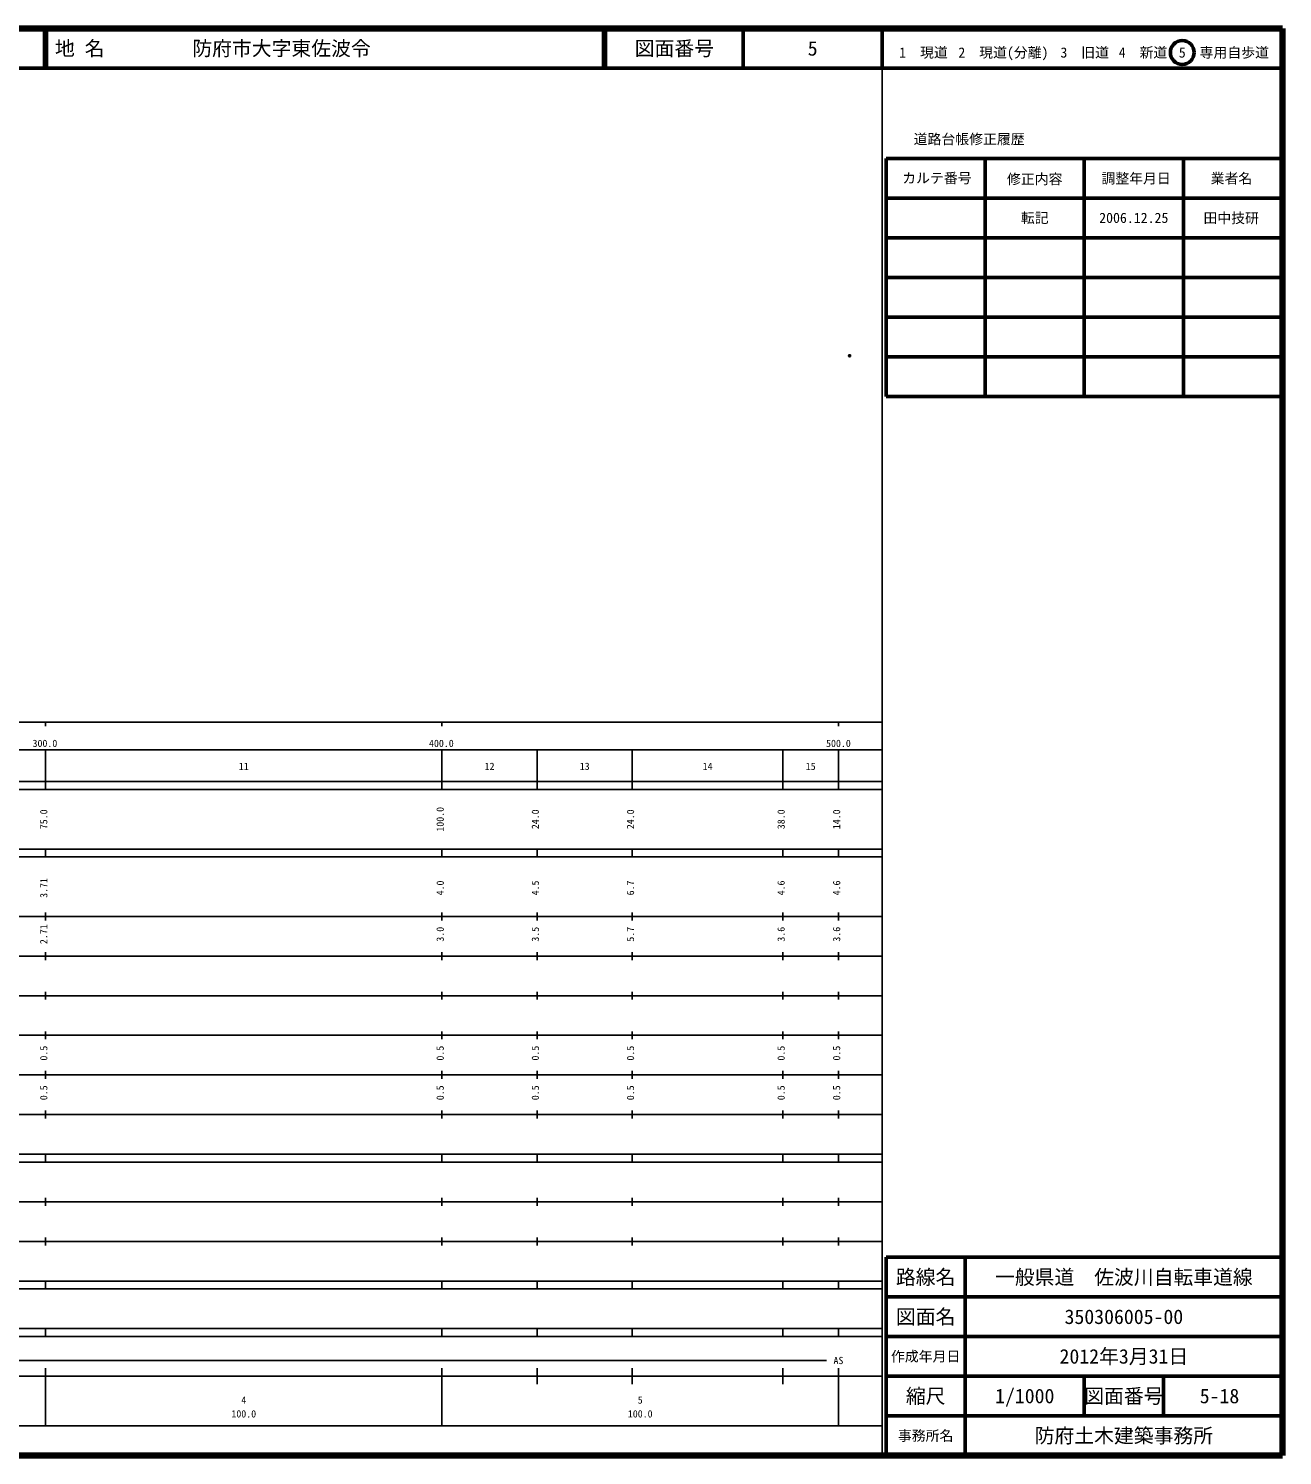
# Model space of a CAD drawing. Units: millimetres on the paper. Extents: x 40 to 680, y 20 to 380.
# Drawn here: x 363.7 to 680, y 20 to 380 of the extents above; entities that cross this region are included whole.
import ezdxf
from ezdxf.enums import TextEntityAlignment as Align

# ---------------------------------------------------------------- set-up
doc = ezdxf.new("R2010")
doc.units = ezdxf.units.MM
doc.header["$PDMODE"] = 32
doc.header["$PDSIZE"] = 0.5
doc.layers.add('M-OTRS', color=6, linetype='Continuous')
doc.layers.add('M-TTL-TXT', color=7, linetype='Continuous')
for name, color, linetype, lineweight in [('M-TTL', 2, 'Continuous', 140), ('M-TTL-BAND', 7, 'Continuous', 25), ('M-TTL-FRAM', 2, 'Continuous', 50), ('M-TTL-LINE', 7, 'Continuous', 50)]:
    doc.layers.add(name, color=color, linetype=linetype, lineweight=lineweight)
doc.styles.add('ＭＳ ゴシック', font='')
doc.styles.get('ＭＳ ゴシック').set_extended_font_data('MS Gothic')

msp = doc.modelspace()

# ---------------------------------------------------------------- linework, layer by layer
at = {"layer": 'M-OTRS'}
msp.add_point((570.825, 297.462), dxfattribs=at)
at = {"layer": 'M-TTL'}
for p, q in [((680, 380), (40, 380)), ((680, 20), (680, 380)), ((40, 20), (680, 20))]:
    msp.add_line(p, q, dxfattribs=at)
at = {"layer": 'M-TTL-BAND'}
for p, q in [((579, 20), (579, 370)), ((40, 205), (579, 205)), ((368, 205), (368, 204)), ((468, 205), (468, 204)), ((568, 205), (568, 204)), ((68, 198), (579, 198)), ((368, 188), (368, 198)), ((468, 188), (468, 198)), ((492, 188), (492, 198)), ((516, 188), (516, 198)), ((554, 188), (554, 198)), ((568, 188), (568, 198)), ((40, 190), (579, 190)), ((40, 188), (579, 188)), ((40, 173), (579, 173)), ((368, 171), (368, 173)), ((468, 171), (468, 173)), ((492, 171), (492, 173)), ((516, 171), (516, 173)), ((554, 171), (554, 173)), ((568, 171), (568, 173)), ((40, 171), (579, 171)), ((40, 156), (579, 156)), ((368, 155), (368, 157)), ((468, 155), (468, 157)), ((492, 155), (492, 157)), ((516, 155), (516, 157)), ((554, 155), (554, 157)), ((568, 155), (568, 157)), ((46, 146), (579, 146)), ((368, 145), (368, 147)), ((468, 145), (468, 147)), ((492, 145), (492, 147)), ((516, 145), (516, 147)), ((554, 145), (554, 147)), ((568, 145), (568, 147)), ((368, 135), (368, 137)), ((468, 135), (468, 137)), ((492, 135), (492, 137)), ((516, 135), (516, 137)), ((554, 135), (554, 137)), ((568, 135), (568, 137)), ((52, 136), (579, 136)), ((46, 126), (579, 126)), ((368, 125), (368, 127)), ((468, 125), (468, 127)), ((492, 125), (492, 127)), ((516, 125), (516, 127)), ((554, 125), (554, 127)), ((568, 125), (568, 127)), ((52, 116), (579, 116)), ((368, 115), (368, 117)), ((468, 115), (468, 117)), ((492, 115), (492, 117)), ((516, 115), (516, 117)), ((554, 115), (554, 117)), ((568, 115), (568, 117)), ((46, 106), (579, 106)), ((368, 105), (368, 107)), ((468, 105), (468, 107)), ((492, 105), (492, 107)), ((516, 105), (516, 107)), ((554, 105), (554, 107)), ((568, 105), (568, 107)), ((40, 96), (579, 96)), ((40, 94), (579, 94)), ((368, 94), (368, 96)), ((468, 94), (468, 96)), ((492, 94), (492, 96)), ((516, 94), (516, 96)), ((554, 94), (554, 96)), ((568, 94), (568, 96)), ((49, 84), (579, 84)), ((368, 83), (368, 85)), ((468, 83), (468, 85)), ((492, 83), (492, 85)), ((516, 83), (516, 85)), ((554, 83), (554, 85)), ((568, 83), (568, 85)), ((40, 74), (579, 74)), ((368, 73), (368, 75)), ((468, 73), (468, 75)), ((492, 73), (492, 75)), ((516, 73), (516, 75)), ((554, 73), (554, 75)), ((568, 73), (568, 75)), ((40, 64), (579, 64)), ((40, 62), (579, 62)), ((368, 62), (368, 64)), ((468, 62), (468, 64)), ((492, 62), (492, 64)), ((516, 62), (516, 64)), ((554, 62), (554, 64)), ((568, 62), (568, 64)), ((40, 52), (579, 52)), ((368, 50), (368, 52)), ((468, 50), (468, 52)), ((492, 50), (492, 52)), ((516, 50), (516, 52)), ((554, 50), (554, 52)), ((568, 50), (568, 52)), ((40, 50), (579, 50)), ((71, 44), (565, 44)), ((40, 40), (579, 40)), ((368, 27.5), (368, 42)), ((468, 27.5), (468, 42)), ((492, 38), (492, 42)), ((516, 38), (516, 42)), ((554, 38), (554, 42)), ((568, 27.5), (568, 42)), ((68, 27.5), (579, 27.5))]:
    msp.add_line(p, q, dxfattribs=at)
at = {"layer": 'M-TTL-FRAM'}
for p, q in [((580, 347.197), (580, 287.197)), ((580, 347.197), (680, 347.197)), ((580, 287.197), (680, 287.197)), ((680, 70), (580, 70)), ((580, 70), (580, 20))]:
    msp.add_line(p, q, dxfattribs=at)
at = {"layer": 'M-TTL-LINE'}
for p, q in [((367.75, 380), (367.75, 370)), ((368.25, 380), (368.25, 370)), ((508.747, 380), (508.747, 370)), ((509.247, 380), (509.247, 370)), ((543.997, 380), (543.997, 370)), ((579, 380), (579, 370)), ((40, 370), (680, 370)), ((605, 347.197), (605, 287.197)), ((630, 347.197), (630, 287.197)), ((655, 347.197), (655, 287.197)), ((580, 337.197), (680, 337.197)), ((580, 327.197), (680, 327.197)), ((580, 317.197), (680, 317.197)), ((580, 307.197), (680, 307.197)), ((580, 297.197), (680, 297.197)), ((600, 70), (600, 20)), ((680, 60), (580, 60)), ((680, 50), (580, 50)), ((680, 40), (580, 40)), ((630, 40), (630, 30)), ((650, 40), (650, 30)), ((680, 30), (580, 30))]:
    msp.add_line(p, q, dxfattribs=at)
msp.add_circle((654.732, 373.958), 3, dxfattribs=at)

# ---------------------------------------------------------------- texts
at = {"layer": 'M-TTL-BAND', "style": 'ＭＳ ゴシック'}
for s, p in [('300.0', (367.844, 198.195)), ('400.0', (467.844, 198.195)), ('500.0', (568, 198.195)), ('11', (418, 192.405)), ('12', (480, 192.405)), ('13', (504, 192.405)), ('14', (535, 192.405)), ('15', (561, 192.405)), ('AS', (568, 42.5)), ('4', (418, 32.523)), ('5', (518, 32.523)), ('100.0', (418, 29.033)), ('100.0', (518, 29.033))]:
    msp.add_text(s, height=1.833, dxfattribs=at).set_placement(p, align=Align.BOTTOM_CENTER)
for s, p in [('75.0', (369, 180.5)), ('100.0', (469, 180.5)), ('24.0', (493, 180.5)), ('24.0', (517, 180.5)), ('38.0', (555, 180.5)), ('14.0', (569, 180.5)), ('3.71', (369, 163.174)), ('4.0', (469, 163.174)), ('4.5', (493, 163.174)), ('6.7', (517, 163.174)), ('4.6', (555, 163.174)), ('4.6', (569, 163.174)), ('2.71', (369, 151.5)), ('3.0', (469, 151.5)), ('3.5', (493, 151.5)), ('5.7', (517, 151.5)), ('3.6', (555, 151.5)), ('3.6', (569, 151.5)), ('0.5', (369, 121.5)), ('0.5', (469, 121.5)), ('0.5', (493, 121.5)), ('0.5', (517, 121.5)), ('0.5', (555, 121.5)), ('0.5', (569, 121.5)), ('0.5', (369, 111.5)), ('0.5', (469, 111.5)), ('0.5', (493, 111.5)), ('0.5', (517, 111.5)), ('0.5', (555, 111.5)), ('0.5', (569, 111.5))]:
    msp.add_text(s, height=1.833, rotation=90, dxfattribs=at).set_placement(p, align=Align.BOTTOM_CENTER)
at = {"layer": 'M-TTL-TXT', "style": 'ＭＳ ゴシック'}
for s, p in [('地 名', (370.38, 375)), ('防府市大字東佐波令', (405.024, 375))]:
    msp.add_text(s, height=3.666, dxfattribs=at).set_placement(p, align=Align.MIDDLE_LEFT)
for s, height, p in [('図面番号', 3.666, (526.622, 375)), ('5', 3.666, (561.497, 375)), ('1\u3000現道', 2.566, (589.448, 373.958)), ('2\u3000現道(分離)', 2.566, (609.619, 373.958)), ('3\u3000旧道', 2.566, (630.121, 373.958)), ('4\u3000新道', 2.566, (644.824, 373.958)), ('5\u3000専用自歩道', 2.566, (665.228, 373.958)), ('道路台帳修正履歴', 2.566, (600.968, 352.113)), ('カルテ番号', 2.566, (592.839, 342.277)), ('修正内容', 2.566, (617.509, 342.023)), ('調整年月日', 2.566, (643.089, 342.197)), ('業者名', 2.566, (667.134, 342.197)), ('転記', 2.566, (617.5, 332.245)), ('2006.12.25', 2.566, (642.5, 332.245)), ('田中技研', 2.566, (667.077, 332.189)), ('路線名', 3.666, (590, 65)), ('路線名', 3.666, (590, 65)), ('一般県道\u3000佐波川自転車道線', 3.666, (640, 65)), ('図面名', 3.666, (590, 55)), ('図面名', 3.666, (590, 55)), ('350306005-00', 3.666, (640, 55)), ('2012年3月31日', 3.666, (640, 45)), ('作成年月日', 2.566, (590, 45)), ('作成年月日', 2.566, (590, 45)), ('縮尺', 3.666, (590, 35)), ('縮尺', 3.666, (590, 35)), ('1/1000', 3.666, (615, 35)), ('図面番号', 3.666, (640, 35)), ('図面番号', 3.666, (640, 35)), ('5-18', 3.666, (664.125, 35)), ('事務所名', 2.566, (590, 25)), ('事務所名', 2.566, (590, 25)), ('防府土木建築事務所', 3.666, (640, 25))]:
    msp.add_text(s, height=height, dxfattribs=at).set_placement(p, align=Align.MIDDLE_CENTER)

doc.saveas('drawing.dxf')
